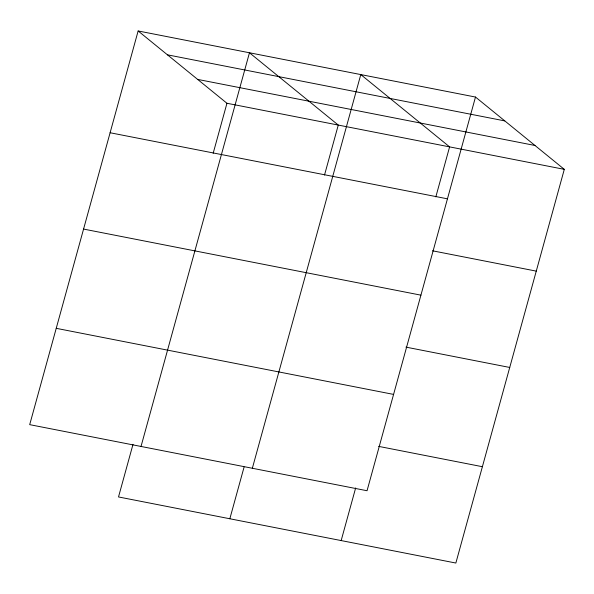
<?xml version="1.0" encoding="UTF-8"?>
<svg xmlns="http://www.w3.org/2000/svg" width="594" height="594" viewBox="0 0 594 594"><rect width="100%" height="100%" fill="white"/><g stroke="black" fill="none" stroke-linecap="round" stroke-linejoin="round"><path stroke-width="0.89" d="M138.142 30.962L29.7 424.651L367.047 490.733L475.49 97.045L138.142 30.962L226.953 103.267L564.3 169.349L455.858 563.038L118.51 496.955L133.011 444.327M213.179 153.259L226.953 103.267M141.023 446.458L249.465 52.769L338.276 125.074L324.51 175.067M229.841 518.762L244.089 467.025M252.346 468.265L360.788 74.577L449.599 146.881L435.833 196.874M341.164 540.57L355.658 487.941M167.449 54.826L504.796 120.909M197.646 79.403L534.994 145.485M110.105 132.744L447.453 198.827M432.491 250.794L536.263 271.124M83.568 229.076L420.916 295.159M405.954 347.126L509.734 367.456M56.237 328.326L393.577 394.409M378.623 446.376L482.395 466.706M475.49 97.045L564.3 169.349"/></g></svg>
